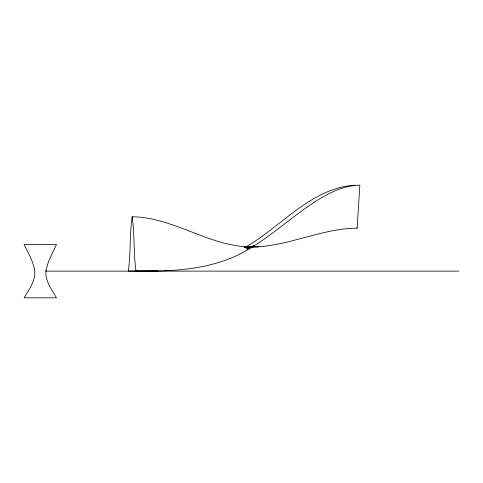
<?xml version="1.0" encoding="UTF-8"?>
<svg xmlns="http://www.w3.org/2000/svg" width="483" height="483" viewBox="0 0 483 483"><rect width="100%" height="100%" fill="white"/><g stroke="black" fill="none" stroke-linecap="round" stroke-linejoin="round"><path stroke-width="0.72" d="M258.695 246.807C292.173 244.356 323.344 228.435 357.118 228.151L359.859 185.182C338.843 185.617 320.507 197.638 303.904 209.35C285.248 222.778 267.817 237.98 247.942 249.639C214.319 269.671 174.14 271.645 136.019 271.12C133.441 253.183 134.733 234.696 132.149 216.752C173.777 217.35 209.012 246.384 250.629 246.946M132.149 216.752C129.571 234.696 130.863 253.183 128.279 271.12L157.953 270.721M245.823 246.922C281.583 226.394 310.835 188.43 354.371 185.182L354.54 185.665M247.115 249.192L254.324 245.527M254.118 245.636L246.91 248.974L253.913 245.762L246.698 248.733L253.708 245.901L245.871 247.688L250.786 246.867M248.292 247.121L250.436 246.517L246.916 247.103M247.743 247.073L250.641 246.662L247.121 247.054M250.725 246.795L245.666 247.447L250.58 246.898M247.948 247.054L250.846 246.789L246.62 247.054M252.687 246.662L245.255 247.048M165.017 270.371L167.136 270.226M247.429 247.061L251.051 246.891M245.044 246.91L252.277 246.891L244.012 247.048L251.257 246.976L244.217 246.91L250.737 247.018M45.686 271.12L458.85 271.12M250.943 247.024L244.428 246.819L251.166 247.006L244.839 246.819M356.943 227.668L357.118 228.151M45.976 270.474C44.78 280.738 51.693 289.432 56.487 297.818L24.15 297.818C28.582 290.096 34.571 282.386 34.83 273.112C34.323 262.71 28.364 253.647 24.15 244.428L56.487 244.428L48.481 261.496L45.976 270.474M258.797 246.789L251.661 247.048L258.797 246.789"/></g></svg>
